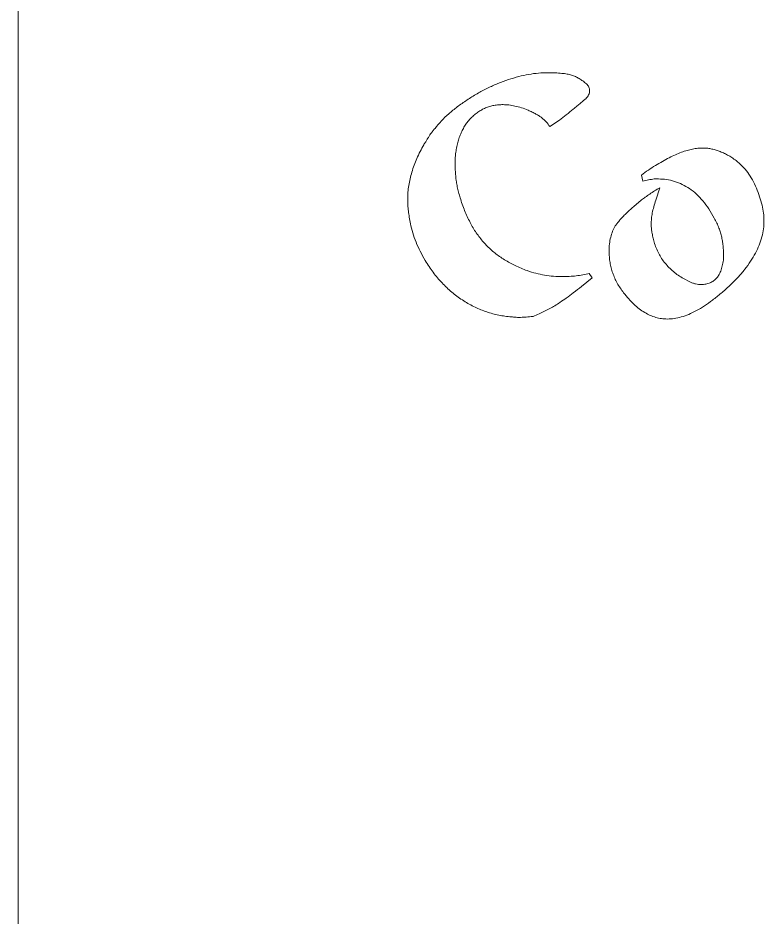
# Model space of a CAD drawing. Header units: millimetres. Extents: x -30 to 30, y -30 to 30.
# Drawn here: x -30 to -17.57, y -15 to 0 of the extents above; entities that cross this region are included whole.
import ezdxf

# ---------------------------------------------------------------- set-up
doc = ezdxf.new("R2010")
doc.units = ezdxf.units.MM

msp = doc.modelspace()

# ---------------------------------------------------------------- linework, layer by layer
at = {"color": 7, "linetype": 'Continuous', "lineweight": 15}
for p, q in [((-30, 22), (-30, -22)), ((-20.979, -1.701), (-21.137, -1.811)), ((-19.586, -2.72), (-19.608, -2.622)), ((-19.47, -2.694), (-19.586, -2.72)), ((-19.328, -2.682), (-19.4, -2.682)), ((-19.306, -2.831), (-19.372, -3.038)), ((-20.431, -4.333), (-20.611, -4.475)), ((-20.48, -4.256), (-20.431, -4.333)), ((-18.911, -4.343), (-18.807, -4.398))]:
    msp.add_line(p, q, dxfattribs=at)
for points, knots in [([(-23.051, -1.839), (-23.016, -1.797), (-22.945, -1.712), (-22.82, -1.593), (-22.678, -1.477), (-22.519, -1.365), (-22.351, -1.261), (-22.179, -1.169), (-22.005, -1.09), (-21.831, -1.026), (-21.659, -0.975), (-21.492, -0.939), (-21.329, -0.916), (-21.223, -0.913), (-21.17, -0.912)], [0, 0, 0, 0, 0.074843, 0.154442, 0.239636, 0.330666, 0.423653, 0.514155, 0.602554, 0.688782, 0.772348, 0.851779, 0.927466, 1, 1, 1, 1]), ([(-21.17, -0.912), (-21.129, -0.912), (-21.052, -0.913), (-20.945, -0.921), (-20.854, -0.932), (-20.777, -0.951), (-20.71, -0.976), (-20.647, -1.009), (-20.586, -1.049), (-20.548, -1.081), (-20.529, -1.098)], [0, 0, 0, 0, 0.180201, 0.336542, 0.469493, 0.580137, 0.681382, 0.784176, 0.889242, 1, 1, 1, 1]), ([(-20.529, -1.098), (-20.521, -1.106), (-20.505, -1.123), (-20.487, -1.151), (-20.476, -1.182), (-20.475, -1.203), (-20.474, -1.214)], [0, 0, 0, 0, 0.268179, 0.516767, 0.758271, 1, 1, 1, 1]), ([(-20.474, -1.214), (-20.475, -1.226), (-20.476, -1.249), (-20.49, -1.283), (-20.511, -1.316), (-20.542, -1.347), (-20.581, -1.38), (-20.628, -1.421), (-20.685, -1.468), (-20.726, -1.502), (-20.749, -1.521)], [0, 0, 0, 0, 0.082895, 0.167028, 0.256333, 0.355687, 0.47508, 0.621067, 0.79651, 1, 1, 1, 1]), ([(-21.916, -1.444), (-21.942, -1.444), (-21.993, -1.445), (-22.068, -1.456), (-22.14, -1.473), (-22.209, -1.498), (-22.274, -1.529), (-22.337, -1.568), (-22.396, -1.613), (-22.451, -1.665), (-22.503, -1.723), (-22.549, -1.788), (-22.59, -1.857), (-22.624, -1.933), (-22.655, -2.013), (-22.679, -2.1), (-22.699, -2.191), (-22.706, -2.255), (-22.71, -2.288)], [0, 0, 0, 0, 0.060671, 0.119371, 0.177284, 0.233832, 0.290001, 0.346654, 0.404926, 0.464438, 0.524901, 0.586527, 0.648908, 0.71367, 0.780423, 0.850522, 0.923191, 1, 1, 1, 1]), ([(-21.5, -1.537), (-21.537, -1.522), (-21.609, -1.495), (-21.716, -1.466), (-21.817, -1.447), (-21.884, -1.445), (-21.916, -1.444)], [0, 0, 0, 0, 0.278906, 0.535876, 0.775956, 1, 1, 1, 1]), ([(-21.137, -1.811), (-21.157, -1.783), (-21.195, -1.728), (-21.259, -1.671), (-21.318, -1.63), (-21.37, -1.599), (-21.432, -1.567), (-21.476, -1.547), (-21.5, -1.537)], [0, 0, 0, 0, 0.21939, 0.435675, 0.550435, 0.684389, 0.833343, 1, 1, 1, 1]), ([(-20.749, -1.521), (-20.787, -1.551), (-20.863, -1.612), (-20.94, -1.672), (-20.979, -1.701)], [0, 0, 0, 0, 0.501675, 1, 1, 1, 1]), ([(-23.237, -2.112), (-23.227, -2.096), (-23.208, -2.065), (-23.184, -2.024), (-23.164, -1.993), (-23.149, -1.967), (-23.133, -1.943), (-23.111, -1.915), (-23.084, -1.879), (-23.062, -1.853), (-23.051, -1.839)], [0, 0, 0, 0, 0.175947, 0.320725, 0.43353, 0.511866, 0.589469, 0.697085, 0.833419, 1, 1, 1, 1]), ([(-23.505, -3.012), (-23.504, -2.975), (-23.503, -2.901), (-23.49, -2.79), (-23.468, -2.678), (-23.438, -2.566), (-23.401, -2.453), (-23.355, -2.34), (-23.3, -2.225), (-23.258, -2.15), (-23.237, -2.112)], [0, 0, 0, 0, 0.116195, 0.233082, 0.353013, 0.474792, 0.599748, 0.728661, 0.862056, 1, 1, 1, 1]), ([(-19.378, -2.458), (-19.339, -2.435), (-19.263, -2.39), (-19.152, -2.33), (-19.047, -2.279), (-18.947, -2.238), (-18.852, -2.207), (-18.762, -2.183), (-18.674, -2.17), (-18.617, -2.168), (-18.589, -2.167)], [0, 0, 0, 0, 0.159951, 0.309189, 0.445463, 0.571245, 0.68792, 0.797516, 0.901082, 1, 1, 1, 1]), ([(-18.589, -2.167), (-18.566, -2.168), (-18.521, -2.169), (-18.452, -2.179), (-18.384, -2.196), (-18.314, -2.219), (-18.245, -2.248), (-18.175, -2.284), (-18.104, -2.326), (-18.058, -2.359), (-18.034, -2.376)], [0, 0, 0, 0, 0.112064, 0.226418, 0.343003, 0.463775, 0.589493, 0.719657, 0.856073, 1, 1, 1, 1]), ([(-22.71, -2.288), (-22.712, -2.308), (-22.716, -2.355), (-22.716, -2.403), (-22.716, -2.43)], [0, 0, 0, 0, 0.422704, 1, 1, 1, 1]), ([(-18.034, -2.376), (-17.999, -2.406), (-17.929, -2.467), (-17.837, -2.575), (-17.757, -2.698), (-17.693, -2.835), (-17.641, -2.977), (-17.601, -3.115), (-17.573, -3.248), (-17.57, -3.336), (-17.569, -3.379)], [0, 0, 0, 0, 0.122766, 0.245769, 0.372127, 0.507973, 0.643068, 0.769178, 0.886939, 1, 1, 1, 1]), ([(-22.716, -2.43), (-22.715, -2.475), (-22.713, -2.568), (-22.701, -2.688), (-22.685, -2.793), (-22.664, -2.881), (-22.639, -2.977), (-22.618, -3.043), (-22.607, -3.077)], [0, 0, 0, 0, 0.202175, 0.425717, 0.5487, 0.685539, 0.836063, 1, 1, 1, 1]), ([(-19.608, -2.622), (-19.571, -2.592), (-19.498, -2.532), (-19.417, -2.483), (-19.378, -2.458)], [0, 0, 0, 0, 0.5053658, 1, 1, 1, 1]), ([(-19.4, -2.682), (-19.414, -2.685), (-19.437, -2.69), (-19.461, -2.693), (-19.47, -2.694)], [0, 0, 0, 0, 0.598238, 1, 1, 1, 1]), ([(-18.397, -3.335), (-18.426, -3.283), (-18.482, -3.183), (-18.583, -3.049), (-18.69, -2.934), (-18.807, -2.843), (-18.929, -2.771), (-19.057, -2.72), (-19.191, -2.688), (-19.282, -2.684), (-19.328, -2.682)], [0, 0, 0, 0, 0.149216, 0.288161, 0.417797, 0.540765, 0.657877, 0.771895, 0.885213, 1, 1, 1, 1]), ([(-19.608, -3.033), (-19.587, -3.017), (-19.544, -2.983), (-19.472, -2.933), (-19.392, -2.88), (-19.335, -2.847), (-19.306, -2.831)], [0, 0, 0, 0, 0.211772, 0.457689, 0.725936, 1, 1, 1, 1]), ([(-23.461, -3.428), (-23.468, -3.391), (-23.48, -3.321), (-23.496, -3.218), (-23.504, -3.116), (-23.505, -3.047), (-23.505, -3.012)], [0, 0, 0, 0, 0.2667695, 0.509355, 0.7465129, 1, 1, 1, 1]), ([(-22.607, -3.077), (-22.594, -3.113), (-22.569, -3.184), (-22.526, -3.285), (-22.48, -3.382), (-22.431, -3.474), (-22.378, -3.56), (-22.321, -3.641), (-22.26, -3.717), (-22.197, -3.788), (-22.128, -3.854), (-22.055, -3.917), (-21.977, -3.976), (-21.894, -4.03), (-21.806, -4.081), (-21.714, -4.129), (-21.617, -4.172), (-21.549, -4.198), (-21.515, -4.211)], [0, 0, 0, 0, 0.069649, 0.137022, 0.202534, 0.265893, 0.327942, 0.38849, 0.447491, 0.505526, 0.563489, 0.622298, 0.681851, 0.742783, 0.804501, 0.867837, 0.933179, 1, 1, 1, 1]), ([(-20.15, -3.889), (-20.149, -3.847), (-20.147, -3.769), (-20.127, -3.656), (-20.094, -3.555), (-20.056, -3.479), (-20.016, -3.421), (-19.978, -3.376), (-19.934, -3.326), (-19.883, -3.274), (-19.825, -3.218), (-19.759, -3.159), (-19.686, -3.097), (-19.634, -3.055), (-19.608, -3.033)], [0, 0, 0, 0, 0.116222, 0.223453, 0.321963, 0.415401, 0.464419, 0.520321, 0.582383, 0.652285, 0.72802, 0.811788, 0.902107, 1, 1, 1, 1]), ([(-19.372, -3.038), (-19.384, -3.075), (-19.406, -3.144), (-19.431, -3.247), (-19.446, -3.342), (-19.448, -3.404), (-19.449, -3.433)], [0, 0, 0, 0, 0.283152, 0.54167, 0.781797, 1, 1, 1, 1]), ([(-23.215, -4.042), (-23.243, -3.991), (-23.299, -3.891), (-23.369, -3.737), (-23.423, -3.583), (-23.449, -3.479), (-23.461, -3.428)], [0, 0, 0, 0, 0.263396, 0.516178, 0.76164, 1, 1, 1, 1]), ([(-19.449, -3.433), (-19.448, -3.455), (-19.447, -3.502), (-19.436, -3.574), (-19.422, -3.653), (-19.407, -3.707), (-19.4, -3.735)], [0, 0, 0, 0, 0.21525, 0.453015, 0.714142, 1, 1, 1, 1]), ([(-18.243, -4.009), (-18.243, -3.976), (-18.243, -3.913), (-18.249, -3.821), (-18.258, -3.736), (-18.272, -3.655), (-18.291, -3.577), (-18.319, -3.498), (-18.353, -3.416), (-18.382, -3.363), (-18.397, -3.335)], [0, 0, 0, 0, 0.140445, 0.272051, 0.393985, 0.50774, 0.620903, 0.739445, 0.866287, 1, 1, 1, 1]), ([(-17.569, -3.379), (-17.57, -3.424), (-17.574, -3.515), (-17.602, -3.652), (-17.647, -3.788), (-17.711, -3.923), (-17.791, -4.058), (-17.89, -4.193), (-18.006, -4.329), (-18.093, -4.414), (-18.139, -4.458)], [0, 0, 0, 0, 0.1082591, 0.2184098, 0.3314911, 0.4499258, 0.5748555, 0.7074242, 0.8490012, 1, 1, 1, 1]), ([(-19.4, -3.735), (-19.389, -3.767), (-19.368, -3.832), (-19.325, -3.923), (-19.277, -4.009), (-19.217, -4.087), (-19.153, -4.162), (-19.08, -4.228), (-19, -4.29), (-18.941, -4.325), (-18.911, -4.343)], [0, 0, 0, 0, 0.128196, 0.253685, 0.3771, 0.499, 0.620477, 0.744609, 0.870474, 1, 1, 1, 1]), ([(-19.909, -4.579), (-19.928, -4.553), (-19.966, -4.501), (-20.015, -4.42), (-20.057, -4.336), (-20.091, -4.251), (-20.117, -4.163), (-20.136, -4.073), (-20.147, -3.982), (-20.149, -3.92), (-20.15, -3.889)], [0, 0, 0, 0, 0.130506, 0.257525, 0.382209, 0.505908, 0.628115, 0.751043, 0.874321, 1, 1, 1, 1]), ([(-21.806, -4.979), (-21.841, -4.975), (-21.911, -4.968), (-22.014, -4.948), (-22.116, -4.923), (-22.215, -4.891), (-22.313, -4.853), (-22.409, -4.808), (-22.504, -4.757), (-22.596, -4.701), (-22.686, -4.637), (-22.773, -4.569), (-22.856, -4.494), (-22.935, -4.415), (-23.011, -4.329), (-23.083, -4.239), (-23.151, -4.143), (-23.193, -4.076), (-23.215, -4.042)], [0, 0, 0, 0, 0.060023, 0.119699, 0.178821, 0.238496, 0.298099, 0.358286, 0.419281, 0.481296, 0.543795, 0.606471, 0.670088, 0.733928, 0.79852, 0.864367, 0.931379, 1, 1, 1, 1]), ([(-18.615, -4.442), (-18.589, -4.441), (-18.539, -4.438), (-18.468, -4.418), (-18.407, -4.383), (-18.355, -4.334), (-18.312, -4.272), (-18.28, -4.196), (-18.255, -4.107), (-18.247, -4.043), (-18.243, -4.009)], [0, 0, 0, 0, 0.122367, 0.23492, 0.343496, 0.452576, 0.567784, 0.695801, 0.8391, 1, 1, 1, 1]), ([(-21.515, -4.211), (-21.467, -4.227), (-21.372, -4.257), (-21.225, -4.288), (-21.077, -4.307), (-20.979, -4.309), (-20.929, -4.31)], [0, 0, 0, 0, 0.2538515, 0.5050191, 0.7526771, 1, 1, 1, 1]), ([(-20.929, -4.31), (-20.891, -4.31), (-20.814, -4.309), (-20.7, -4.298), (-20.589, -4.281), (-20.516, -4.264), (-20.48, -4.256)], [0, 0, 0, 0, 0.256815, 0.507579, 0.755075, 1, 1, 1, 1]), ([(-20.611, -4.475), (-20.656, -4.51), (-20.74, -4.575), (-20.858, -4.664), (-20.962, -4.736), (-21.052, -4.795), (-21.138, -4.844), (-21.226, -4.889), (-21.319, -4.933), (-21.384, -4.96), (-21.417, -4.973)], [0, 0, 0, 0, 0.179359, 0.334194, 0.467115, 0.576219, 0.675137, 0.77912, 0.886856, 1, 1, 1, 1]), ([(-18.139, -4.458), (-18.187, -4.502), (-18.28, -4.587), (-18.421, -4.701), (-18.558, -4.798), (-18.69, -4.877), (-18.819, -4.94), (-18.943, -4.984), (-19.063, -5.012), (-19.142, -5.016), (-19.18, -5.018)], [0, 0, 0, 0, 0.162189, 0.312441, 0.450448, 0.577852, 0.695846, 0.803779, 0.90457, 1, 1, 1, 1]), ([(-18.807, -4.398), (-18.791, -4.404), (-18.758, -4.417), (-18.709, -4.432), (-18.661, -4.44), (-18.631, -4.441), (-18.615, -4.442)], [0, 0, 0, 0, 0.273524, 0.531874, 0.771342, 1, 1, 1, 1]), ([(-19.18, -5.018), (-19.212, -5.016), (-19.277, -5.013), (-19.373, -4.992), (-19.467, -4.957), (-19.56, -4.909), (-19.65, -4.847), (-19.739, -4.771), (-19.827, -4.681), (-19.881, -4.614), (-19.909, -4.579)], [0, 0, 0, 0, 0.110074, 0.220556, 0.332718, 0.450231, 0.574522, 0.70667, 0.847925, 1, 1, 1, 1]), ([(-21.658, -4.99), (-21.671, -4.99), (-21.699, -4.989), (-21.739, -4.985), (-21.775, -4.98), (-21.797, -4.979), (-21.806, -4.979)], [0, 0, 0, 0, 0.266755, 0.555852, 0.813116, 1, 1, 1, 1]), ([(-21.417, -4.973), (-21.456, -4.978), (-21.536, -4.988), (-21.617, -4.989), (-21.658, -4.99)], [0, 0, 0, 0, 0.488165, 1, 1, 1, 1])]:
    msp.add_open_spline(points, degree=3, knots=knots, dxfattribs=at)

doc.saveas('drawing.dxf')
